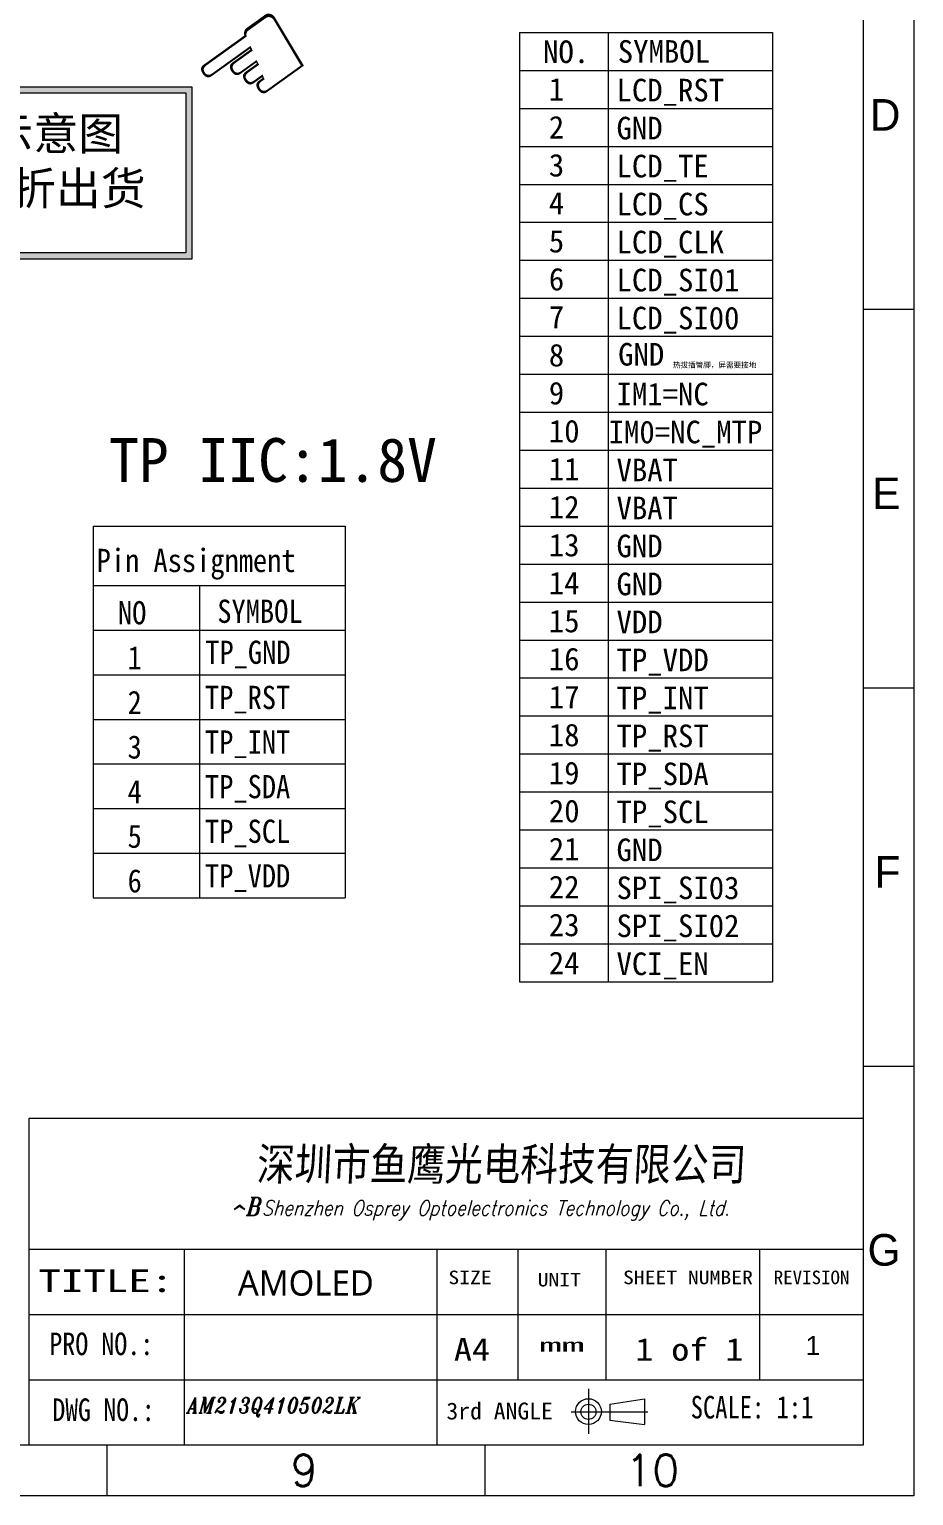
# Model space of a CAD drawing. Header units: millimetres. Extents: x 1134 to 2451, y -9 to 375.
# Drawn here: x 2378.9 to 2451.4, y 149.9 to 270.1 of the extents above; entities that cross this region are included whole.
import ezdxf
from ezdxf.enums import TextEntityAlignment as Align

# ---------------------------------------------------------------- set-up
doc = ezdxf.new("R2010")
doc.units = ezdxf.units.MM
doc.layers.get('0').update_dxf_attribs({"lineweight": 5})
for name, color, linetype, lineweight in [('DIM', 3, 'Continuous', 5), ('FPC', 50, 'Continuous', 5), ('图框', 7, 'Continuous', 5)]:
    doc.layers.add(name, color=color, linetype=linetype, lineweight=lineweight)
doc.styles.add('C-E02$0$HZ', font='')
doc.styles.get("Standard").update_dxf_attribs({"font": 'txt', "bigfont": 'gbcbig.shx'})
doc.styles.add('STYLE1', font='', dxfattribs={"width": 0.9})
doc.styles.add('TEXTSTYLE_0', font='txt', dxfattribs={"width": 0.8})
doc.styles.add('ZI2.5', font='', dxfattribs={"height": 2.5})
doc.styles.add('样式 3', font='italict.shx', dxfattribs={"width": 0.85, "oblique": 3})
doc.styles.add('汉字', font='')
doc.styles.get('C-E02$0$HZ').set_extended_font_data('SimSun')
doc.styles.get('STYLE1').set_extended_font_data('SimSun')
doc.styles.get('ZI2.5').set_extended_font_data('SimSun')
doc.styles.get('汉字').set_extended_font_data('SimSun')

# ---------------------------------------------------------------- blocks, each defined once
blk = doc.blocks.new('SZ')
at = {"layer": 'FPC', "color": 1, "insert": (10.22, 1.21), "char_height": 13.2, "width": 13.2336, "attachment_point": 1, "rotation": 223.714, "style": 'C-E02$0$HZ'}
blk.add_mtext('{\\fWingdings|b0|i0|c2|p2;E}', dxfattribs=at)

msp = doc.modelspace()

# ---------------------------------------------------------------- hatches: boundary and pattern name
at = {"layer": 'DIM', "lineweight": 5}
h = msp.add_hatch(color=6, dxfattribs=at)
h.dxf.hatch_style = 1
h.paths.add_polyline_path([(2363.5321, 251.28), (2392.2369, 251.28), (2392.2369, 265.411), (2363.5321, 265.411)])
h.paths.add_polyline_path([(2364.0321, 264.911), (2391.7369, 264.911), (2391.7369, 251.78), (2364.0321, 251.78)], flags=16)
h.paths.add_polyline_path([(2365.4115, 253.5837), (2389.9321, 253.5837), (2389.9321, 263.7485), (2365.4115, 263.7485)], flags=8)

# ---------------------------------------------------------------- linework, layer by layer
at = {"color": 3, "lineweight": 5}
for p, q in [((2419.1147, 269.8582), (2419.1147, 192.0204)), ((2419.1147, 269.8582), (2439.8715, 269.8582)), ((2426.3796, 269.8582), (2426.3796, 192.0204)), ((2439.8715, 269.8582), (2439.8715, 192.0204)), ((2419.1147, 266.7447), (2439.8715, 266.7447)), ((2419.1147, 263.6312), (2439.8715, 263.6312)), ((2419.1147, 260.5177), (2439.8715, 260.5177)), ((2419.1147, 257.4042), (2439.8715, 257.4042)), ((2419.1147, 254.2907), (2439.8715, 254.2907)), ((2419.1147, 251.1771), (2439.8715, 251.1771)), ((2419.1147, 248.0636), (2439.8715, 248.0636)), ((2419.1147, 244.9501), (2439.8715, 244.9501)), ((2419.1147, 241.8366), (2439.8715, 241.8366)), ((2419.1147, 238.7231), (2439.8715, 238.7231)), ((2419.1147, 235.6096), (2439.8715, 235.6096)), ((2419.1147, 232.4961), (2439.8715, 232.4961)), ((2419.1147, 229.3826), (2439.8715, 229.3826)), ((2419.1147, 226.2691), (2439.8715, 226.2691)), ((2419.1147, 223.1555), (2439.8715, 223.1555)), ((2419.1147, 220.042), (2439.8715, 220.042)), ((2419.1147, 216.9285), (2439.8715, 216.9285)), ((2419.1147, 213.815), (2439.8715, 213.815)), ((2419.1147, 210.7015), (2439.8715, 210.7015)), ((2419.1147, 207.588), (2439.8715, 207.588)), ((2419.1147, 204.4745), (2439.8715, 204.4745)), ((2419.1147, 201.361), (2439.8715, 201.361)), ((2419.1147, 198.2475), (2439.8715, 198.2475)), ((2419.1147, 195.134), (2439.8715, 195.134)), ((2419.1147, 192.0204), (2439.8715, 192.0204))]:
    msp.add_line(p, q, dxfattribs=at)
at = {"layer": 'DIM', "lineweight": 0}
for p, q in [((2384.1389, 229.3854), (2384.1389, 198.9035)), ((2384.1389, 229.3854), (2404.814, 229.3854)), ((2404.814, 229.3854), (2404.814, 198.9035)), ((2384.1389, 224.5083), (2404.814, 224.5083)), ((2392.848, 224.5083), (2392.848, 198.9035)), ((2384.1389, 198.9035), (2404.814, 198.9035))]:
    msp.add_line(p, q, dxfattribs=at)
at = {"layer": 'DIM', "color": 1, "lineweight": 0}
for p, q in [((2384.1389, 220.8505), (2404.814, 220.8505)), ((2384.1389, 217.1927), (2404.814, 217.1927)), ((2384.1389, 213.5348), (2404.814, 213.5348)), ((2384.1389, 209.877), (2404.814, 209.877)), ((2384.1389, 206.2192), (2404.814, 206.2192)), ((2384.1389, 202.5613), (2404.814, 202.5613))]:
    msp.add_line(p, q, dxfattribs=at)
at = {"layer": 'DIM', "color": 6, "lineweight": 5}
for points in [[(2363.5321, 265.411), (2392.2369, 265.411), (2392.2369, 251.28), (2363.5321, 251.28)], [(2364.0321, 264.911), (2391.7369, 264.911), (2391.7369, 251.78), (2364.0321, 251.78)]]:
    msp.add_lwpolyline(points, close=True, dxfattribs=at)
at = {"layer": '图框', "color": 7, "linetype": 'ByBlock', "lineweight": 5, "ltscale": 0.55}
for p, q in [((2447.3091, 371.2891), (2447.3091, 154.0227)), ((2451.4475, 247.1364), (2447.3091, 247.1364)), ((2451.4475, 216.0982), (2447.3091, 216.0982)), ((2451.4475, 185.0601), (2447.3091, 185.0601)), ((2447.3091, 154.0227), (2136.9731, 154.0227)), ((2385.2419, 154.0227), (2385.2419, 149.8842)), ((2416.2755, 154.0227), (2416.2755, 149.8842))]:
    msp.add_line(p, q, dxfattribs=at)
at = {"layer": '图框', "linetype": 'Continuous', "lineweight": 5}
for p, q in [((2378.8957, 154.0227), (2378.8957, 180.8333)), ((2378.8957, 170.109), (2447.3091, 170.109)), ((2391.6396, 154.0227), (2391.6396, 170.109)), ((2412.3625, 154.0227), (2412.3625, 170.109)), ((2419.0071, 159.3848), (2419.0071, 170.109)), ((2426.2125, 159.3848), (2426.2125, 170.109)), ((2438.8153, 159.3848), (2438.8153, 170.109)), ((2378.8957, 164.7469), (2447.3091, 164.7469)), ((2378.8957, 159.3848), (2447.3091, 159.3848))]:
    msp.add_line(p, q, dxfattribs=at)
at = {"layer": '图框', "color": 0, "lineweight": 5}
msp.add_line((2378.8957, 180.8333), (2447.3091, 180.8333), dxfattribs=at)
at = {"layer": '图框', "linetype": 'Continuous'}
msp.add_line((2424.7657, 158.6535), (2424.7657, 154.9555), dxfattribs=at)
at = {"layer": '图框', "color": 7, "linetype": 'Continuous'}
for p, q in [((2426.5328, 157.3783), (2429.3746, 157.8347)), ((2429.3746, 157.8347), (2429.3746, 155.7196)), ((2423.3448, 156.7589), (2429.6478, 156.7589)), ((2426.5328, 157.3783), (2426.5328, 156.0667)), ((2426.5328, 156.0667), (2429.3746, 155.7196))]:
    msp.add_line(p, q, dxfattribs=at)
at = {"layer": '图框', "color": 7, "linetype": 'ByBlock', "lineweight": 5, "ltscale": 0.55}
msp.add_lwpolyline([(2132.8347, 375.4275), (2451.4475, 375.4275), (2451.4475, 149.8842), (2132.8347, 149.8842)], close=True, dxfattribs=at)
at = {"layer": '图框', "color": 7, "linetype": 'Continuous'}
for centre, radius in [((2424.7657, 156.7772), 1.0575), ((2424.7657, 156.7589), 0.6194)]:
    msp.add_circle(centre, radius, dxfattribs=at)

# ---------------------------------------------------------------- block references
at = {"layer": 'FPC', "linetype": 'ByBlock', "lineweight": 0, "xscale": 0.6230710225154203, "yscale": 0.6230710225167968, "zscale": 0.6230710225165675, "rotation": 171.9404622025935}
msp.add_blockref('SZ', (2397.1988, 268.0436), dxfattribs=at)

# ---------------------------------------------------------------- texts
at = {"color": 3, "linetype": 'ByBlock', "style": 'ZI2.5'}
for s, p in [('NO.', (2421.0427, 267.349)), ('SYMBOL', (2427.1727, 267.3727))]:
    msp.add_text(s, height=1.85328, dxfattribs=at).set_placement(p)
at = {"color": 3, "lineweight": 5, "style": 'ZI2.5'}
for s, height, p in [('1', 1.8533, (2421.5158, 264.2769)), ('LCD_RST', 1.85328, (2427.0691, 264.203)), ('2', 1.8533, (2421.5158, 261.1624)), ('GND', 1.85328, (2427.0691, 261.0884)), ('3', 1.8533, (2421.5158, 258.0479)), ('LCD_TE', 1.85328, (2427.0691, 257.9739)), ('4', 1.8533, (2421.5158, 254.9333)), ('LCD_CS', 1.85328, (2427.0691, 254.8593)), ('5', 1.8533, (2421.5158, 251.8188)), ('LCD_CLK', 1.85328, (2427.0691, 251.7448)), ('6', 1.8533, (2421.5158, 248.7042)), ('LCD_SI01', 1.85328, (2427.0691, 248.6303)), ('7', 1.8533, (2421.5158, 245.5897)), ('LCD_SI00', 1.85328, (2427.0691, 245.5157)), ('8', 1.8533, (2421.5158, 242.4752)), ('GND', 1.85328, (2427.2038, 242.543)), ('9', 1.8533, (2421.5158, 239.3606)), ('IM1=NC', 1.85328, (2427.0691, 239.2866)), ('10', 1.85328, (2421.5158, 236.2461)), ('IM0=NC_MTP', 1.85328, (2426.4248, 236.1721)), ('11', 1.85328, (2421.5158, 233.1315)), ('VBAT', 1.85328, (2427.0691, 233.0576)), ('12', 1.85328, (2421.5158, 230.017)), ('VBAT', 1.85328, (2427.0691, 229.943)), ('13', 1.85328, (2421.5158, 226.9025)), ('GND', 1.85328, (2427.0691, 226.8285)), ('14', 1.85328, (2421.5158, 223.7879)), ('GND', 1.85328, (2427.0691, 223.7139)), ('15', 1.85328, (2421.5158, 220.6734)), ('VDD', 1.85328, (2427.0691, 220.5994)), ('16', 1.85328, (2421.5158, 217.5588)), ('17', 1.85328, (2421.5158, 214.4443)), ('18', 1.85328, (2421.5158, 211.3298)), ('19', 1.85328, (2421.5158, 208.2152)), ('20', 1.85328, (2421.5158, 205.1007)), ('21', 1.85328, (2421.5158, 201.9861)), ('22', 1.85328, (2421.5158, 198.8716)), ('SPI_SI03', 1.85328, (2427.0691, 198.7976)), ('23', 1.85328, (2421.5158, 195.7571)), ('SPI_SI02', 1.85328, (2427.0691, 195.6831)), ('24', 1.85328, (2421.5158, 192.6425)), ('VCI_EN', 1.85328, (2427.0691, 192.5685))]:
    msp.add_text(s, height=height, dxfattribs=at).set_placement(p)
at = {"color": 2, "lineweight": 5, "style": 'ZI2.5'}
msp.add_text('热拔插管脚，屏需要接地', height=0.444787, dxfattribs=at).set_placement((2431.6883, 242.3723))
at = {"color": 1, "lineweight": 5, "style": 'ZI2.5'}
for s, p in [('TP_VDD', (2427.0691, 217.4849)), ('TP_INT', (2427.0691, 214.3703)), ('TP_RST', (2427.0691, 211.2558)), ('TP_SDA', (2427.0691, 208.1412)), ('TP_SCL', (2427.0691, 205.0267)), ('GND', (2427.0691, 201.9122))]:
    msp.add_text(s, height=1.85328, dxfattribs=at).set_placement(p)
at = {"layer": 'DIM', "color": 1, "lineweight": 0, "style": 'STYLE1', "width": 0.9}
for s, height, p in [('Pin Assignment', 1.904303, (2384.4185, 225.6179)), ('NO', 1.9043, (2386.1693, 221.325)), ('SYMBOL', 1.9043, (2394.3192, 221.4489)), ('TP_GND', 1.9043, (2393.3323, 218.089)), ('1', 1.9043, (2386.9598, 217.6362)), ('2', 1.9043, (2386.9598, 213.9784)), ('TP_RST', 1.9043, (2393.3072, 214.3833)), ('3', 1.9043, (2386.9598, 210.3206)), ('TP_INT', 1.9043, (2393.3072, 210.7255)), ('4', 1.9043, (2386.9598, 206.6627)), ('TP_SDA', 1.9043, (2393.3072, 207.0676)), ('5', 1.9043, (2386.9598, 203.0049)), ('TP_SCL', 1.9043, (2393.3072, 203.4098)), ('6', 1.9043, (2386.9598, 199.3471)), ('TP_VDD', 1.9043, (2393.3072, 199.752))]:
    msp.add_text(s, height=height, dxfattribs=at).set_placement(p)
at = {"layer": '图框', "linetype": 'Continuous', "lineweight": 5, "style": 'TEXTSTYLE_0'}
for s, height, width, p, p2 in [('TITLE:', 1.84901, 1.281601, (2379.6427, 166.5872), (2390.7013, 166.5872)), ('SIZE', 1.10941, 0.96, (2413.2777, 167.2259), (2416.8278, 167.2259)), ('SHEET NUMBER', 1.109406, 0.822857, (2427.6038, 167.2259), (2438.2541, 167.2259)), ('REVISION', 1.10941, 0.763636, (2439.9653, 167.2259), (2446.1779, 167.2259)), ('UNIT', 1.10941, 0.96, (2420.5985, 167.0423), (2424.1486, 167.0423)), ('PRO NO.:', 1.84901, 0.728598, (2380.5353, 161.4072), (2389.0675, 161.4072)), ('A4', 1.84901, 0.96, (2413.729, 160.9531), (2416.6874, 160.9531)), ('mm', 1.10941, 2, (2420.7216, 161.6872), (2424.4196, 161.6872)), ('1', 1.849, 2.4, (2428.6047, 160.9531), (2430.0839, 160.9531)), (' of ', 1.84901, 0.8, (2430.0839, 160.9531), (2436.0008, 160.9531)), ('1', 1.849, 2.4, (2436.0008, 160.9531), (2437.48, 160.9531)), ('DWG NO.:', 1.84901, 0.6793, (2380.7983, 156.0082), (2389.1718, 156.0082)), ('   3rd ANGLE', 1.386757, 0.72, (2410.2015, 156.1345), (2421.8503, 156.1345))]:
    msp.add_text(s, height=height, dxfattribs=dict(at, width=width)).set_placement(p, p2, align=Align.FIT)
at = {"layer": '图框', "color": 1, "lineweight": 5, "attachment_point": 1}
for s, insert, char_height, width in [('{\\fSimSun|b0|i0|c134|p2; 弯折示意图\\P总成弯折出货}', (2366.343, 262.9226), 2.700215, 68.680505), ('{\\fSimSun|b0|i0|c134|p54;TP IIC:1.8V}', (2385.4404, 236.6001), 3.593986, 36.183906)]:
    msp.add_mtext(s, dxfattribs=dict(at, insert=insert, char_height=char_height, width=width))
at = {"layer": '图框', "color": 7, "linetype": 'ByBlock', "lineweight": 5, "ltscale": 0.55, "width": 4.402867}
for s, insert, char_height, attachment_point in [('{\\f\uffd0ￂﾼﾚￃ\ufff7\ufff3w|b0|i0|c134|p54;D}', (2450.3561, 261.8084), 2.586514, 9), ('{\\f\uffd0ￂﾼﾚￃ\ufff7\ufff3w|b0|i0|c134|p54;E}', (2450.3561, 230.7748), 2.586514, 9), ('{\\f\uffd0ￂﾼﾚￃ\ufff7\ufff3w|b0|i0|c134|p54;F}', (2450.3561, 199.7412), 2.586514, 9), ('{\\f\uffd0ￂﾼﾚￃ\ufff7\ufff3w|b0|i0|c134|p54;G}', (2450.3561, 168.7076), 2.586514, 9), ('9', (2400.3329, 150.6636), 2.5865, 7), ('10', (2432.2181, 150.6636), 2.58651, 9)]:
    msp.add_mtext(s, dxfattribs=dict(at, insert=insert, char_height=char_height, attachment_point=attachment_point))
at = {"layer": '图框', "lineweight": 5, "attachment_point": 1}
for s, insert, char_height, width, style in [('{\\fSTXinwei|b0|i0|c134|p2;\\C6;深圳市鱼鹰光电科技有限公司}', (2397.5238, 178.4036), 2.662, 43.952031, '样式 3'), ('\\pxqj;^B{\\H0.83333x;Shenzhen Osprey Optoelectronics Technology Co., Ltd.}', (2395.5258, 174.3269), 1.4641, 51.783269, '样式 3'), ('{\\fMicrosoft YaHei|b0|i0|c134|p34;\\C3;AMOLED}', (2395.9984, 168.3561), 2.070891, 9.765614, '汉字'), ('{\\fSTXinwei|b0|i0|c134|p2;\\C3;}', (2392.3162, 162.9895), 1.27776, 15.043313, '样式 3'), ('AM213Q410502LK', (2391.861, 157.9243), 1.27776, 15.043313, '样式 3'), ('SCALE: 1:1', (2433.1539, 158.0643), 1.84901, 25.251034, 'TEXTSTYLE_0')]:
    msp.add_mtext(s, dxfattribs=dict(at, insert=insert, char_height=char_height, width=width, style=style))
at = {"layer": '图框', "lineweight": 5, "insert": (2442.5808, 162.9749), "char_height": 1.552691, "width": 1.940989, "attachment_point": 1}
msp.add_mtext('{\\f@Arial Unicode MS|b0|i0|c0|p34;1}', dxfattribs=at)

doc.saveas('drawing.dxf')
